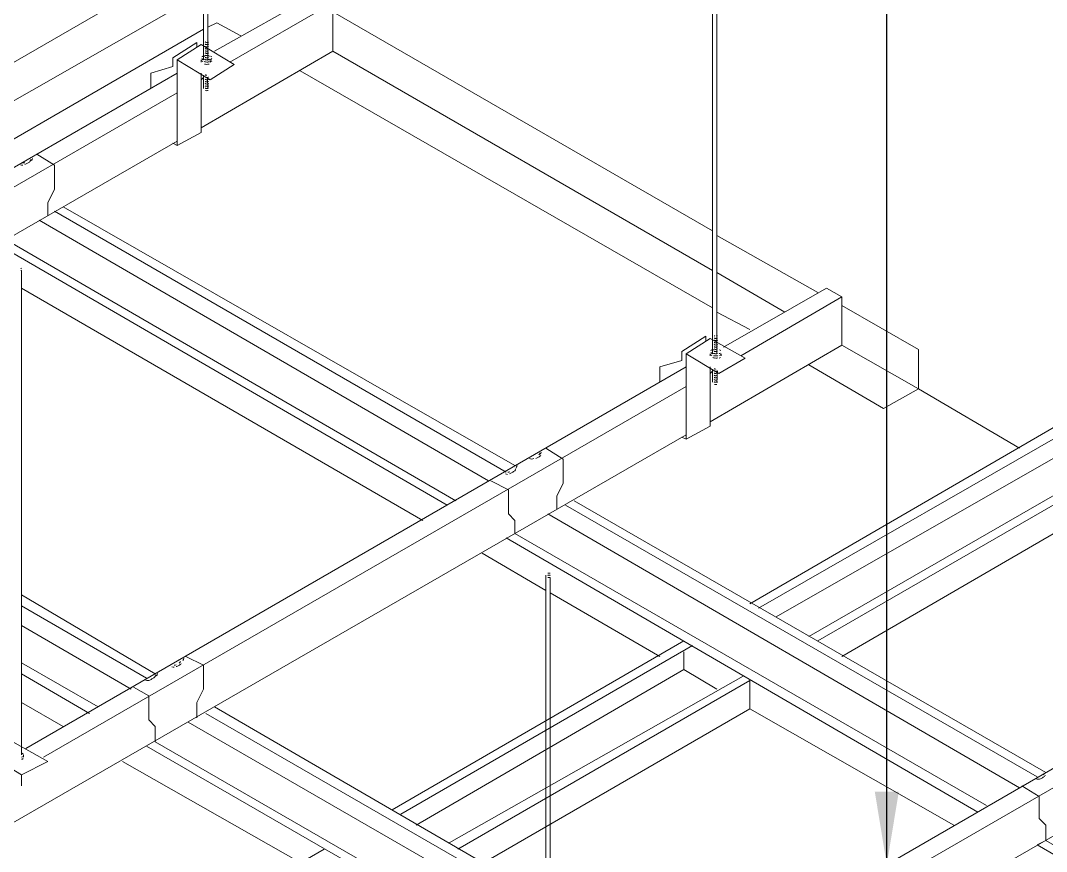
# Model space of a CAD drawing. Header units: inches. Extents: x 7263 to 7501, y 1317 to 1521.
# Drawn here: x 7482.599 to 7485.127, y 1496.474 to 1498.523 of the extents above; entities that cross this region are included whole.
import ezdxf

# ---------------------------------------------------------------- set-up
doc = ezdxf.new("R2010")
doc.units = ezdxf.units.IN
doc.header["$MEASUREMENT"] = 0
for name, color, linetype in [('Layer6', 6, 'Continuous'), ('PDF5_.00 CONTINUOUS', 7, 'Continuous'), ('PDF5_.1 CONTINUOUS', 7, 'Continuous'), ('PDF5_.13 CONTINUOUS', 7, 'Continuous')]:
    doc.layers.add(name, color=color, linetype=linetype)
doc.styles.get("Standard").update_dxf_attribs({"font": ''})
doc.styles.get('Standard').set_extended_font_data('Tw Cen MT Condensed')
doc.dimstyles.get("Standard").update_dxf_attribs({"dimtxt": 0.2, "dimasz": 0.18, "dimexe": 0.18, "dimexo": 0.0625, "dimgap": 0.09, "dimtad": 0, "dimzin": 0, "dimdsep": 46, "dimtxsty": 'Standard', "dimblk": 'ARCHTICK', "dimcen": 0.09, "dimclrd": 8, "dimclre": 8, "dimclrt": 2, "dimadec": 0, "dimazin": 0, "dimtfac": 1, "dimtofl": 0, "dimtmove": 0, "dimatfit": 3, "dimfxl": 1, "dimtolj": 1, "dimtzin": 0, "dimarcsym": 0})

# ---------------------------------------------------------------- blocks, each defined once
blk = doc.blocks.new('_ArchTick')
at = {"color": 0, "linetype": 'ByBlock', "const_width": 0.15}
blk.add_lwpolyline([(-0.5, -0.5), (0.5, 0.5)], dxfattribs=at)

msp = doc.modelspace()

# ---------------------------------------------------------------- linework, layer by layer
at = {"layer": 'PDF5_.00 CONTINUOUS', "lineweight": 0}
for points in [[(7483.0458, 1498.4288, 0.106369), (7483.0497, 1498.4254), (7483.0497, 1499.6251)], [(7483.051, 1498.4272, 0.072436), (7483.0547, 1498.4258, 0.058872), (7483.0578, 1498.4254, 0.058872), (7483.0605, 1498.4254), (7483.0605, 1499.6251)], [(7484.2996, 1497.7046, 0.106369), (7484.3035, 1497.7012), (7484.3035, 1498.901)], [(7484.3048, 1497.703, 0.072436), (7484.3084, 1497.7016, -0.072257), (7484.3075, 1497.7023, 0.058872), (7484.3116, 1497.7012, 0.058872), (7484.3147, 1497.7016, -0.058872), (7484.3116, 1497.7012, 0.058872), (7484.3143, 1497.7012), (7484.3143, 1498.8956, -0.040216), (7484.3116, 1498.8956, -0.040216), (7484.3085, 1498.8958)], [(7483.0619, 1498.4697, -0.072257), (7483.0609, 1498.469, -0.058872), (7483.0578, 1498.4686, -0.058872), (7483.0537, 1498.4697, 0.072257), (7483.0559, 1498.4688)], [(7483.0619, 1498.4643, -0.072257), (7483.0597, 1498.4634, 0.072257), (7483.0619, 1498.4643, -0.072257), (7483.0609, 1498.4636, -0.058872), (7483.0578, 1498.4632, -0.058872), (7483.0537, 1498.4643, 0.072257), (7483.0559, 1498.4634, -0.072257), (7483.0537, 1498.4643, 0.058872), (7483.0578, 1498.4632, 0.058872), (7483.0619, 1498.4643)], [(7483.0609, 1498.4528, -0.058872), (7483.0578, 1498.4524, -0.058872), (7483.0537, 1498.4535, 0.072257), (7483.0559, 1498.4526, -0.072257), (7483.0547, 1498.4528, 0.058872), (7483.0578, 1498.4524, 0.058872), (7483.0609, 1498.4528, -0.072257), (7483.0597, 1498.4526, 0.072257), (7483.0609, 1498.4528)], [(7483.0619, 1498.4589, -0.072257), (7483.0597, 1498.458, 0.072257), (7483.0619, 1498.4589, -0.058872), (7483.0578, 1498.4578, 0.058872), (7483.0619, 1498.4589)], [(7483.0597, 1498.4472, 0.072257), (7483.0619, 1498.4481, -0.072257), (7483.0609, 1498.4474, -0.058872), (7483.0578, 1498.447, -0.058872), (7483.0537, 1498.4481, 0.072257), (7483.0559, 1498.4472, -0.072257), (7483.0537, 1498.4481, 0.058872), (7483.0578, 1498.447, 0.058872), (7483.0609, 1498.4474, -0.058872), (7483.0578, 1498.447, -0.058872), (7483.0547, 1498.4474)], [(7483.0619, 1498.4427, -0.072257), (7483.0597, 1498.4418, 0.072257), (7483.0619, 1498.4427, -0.072257), (7483.0609, 1498.442, -0.058872), (7483.0578, 1498.4416, -0.058872), (7483.0537, 1498.4427, 0.072257), (7483.0559, 1498.4418, -0.072257), (7483.0537, 1498.4427, 0.072257), (7483.0559, 1498.4418, 0.058872), (7483.0578, 1498.4416, 0.058872), (7483.0619, 1498.4427)], [(7483.0646, 1498.4272, -0.072436), (7483.0619, 1498.4265, -0.072257), (7483.0609, 1498.4258, -0.058872), (7483.0578, 1498.4254, -0.058872), (7483.0537, 1498.4265, 0.072257), (7483.0559, 1498.4256, -0.072257), (7483.0537, 1498.4265)], [(7483.0698, 1498.4288, -0.106369), (7483.0659, 1498.4254), (7483.0659, 1498.42, 0.106369), (7483.0698, 1498.4234)], [(7483.0609, 1498.4204, 0.072436), (7483.0635, 1498.4206, -0.058633), (7483.0578, 1498.42, -0.058633), (7483.051, 1498.4218, 0.072436), (7483.0547, 1498.4204)], [(7483.0521, 1498.4152, 0.058633), (7483.0578, 1498.4146, 0.058633), (7483.0635, 1498.4152)], [(7483.0578, 1498.3876, -0.058872), (7483.0537, 1498.3886, 0.072257), (7483.0559, 1498.3878)], [(7483.0597, 1498.3554, 0.072257), (7483.0619, 1498.3562, -0.072257), (7483.0609, 1498.3555, -0.058872), (7483.0578, 1498.3551, -0.058872), (7483.0537, 1498.3562, 0.072257), (7483.0559, 1498.3554, -0.072257), (7483.0547, 1498.3555, 0.058872), (7483.0578, 1498.3551, 0.058872), (7483.0605, 1498.3551), (7483.0597, 1498.3824, 0.072257), (7483.0619, 1498.3832, -0.072257), (7483.0609, 1498.3825, -0.058872), (7483.0578, 1498.3822, -0.058872), (7483.0537, 1498.3832, 0.072257), (7483.0559, 1498.3824, -0.072257), (7483.0537, 1498.3832, 0.058872), (7483.0578, 1498.3822, 0.058872), (7483.0609, 1498.3825)], [(7483.0619, 1498.3778, -0.072257), (7483.0597, 1498.377, 0.072257), (7483.0619, 1498.3778, -0.058872), (7483.0578, 1498.3767, 0.058872), (7483.0619, 1498.3778)], [(7483.0619, 1498.367, -0.072257), (7483.0597, 1498.3662, 0.072257), (7483.0619, 1498.367, -0.072257), (7483.0609, 1498.3663, -0.058872), (7483.0578, 1498.3659, -0.058872), (7483.0537, 1498.367, 0.072257), (7483.0559, 1498.3662, -0.072257), (7483.0537, 1498.367, 0.058872), (7483.0578, 1498.3659, 0.058872), (7483.0619, 1498.367)], [(7483.0619, 1498.3616, -0.072257), (7483.0597, 1498.3608, 0.072257), (7483.0619, 1498.3616, -0.058872), (7483.0578, 1498.3605, 0.058872), (7483.0619, 1498.3616)], [(7483.0547, 1498.3501, 0.058872), (7483.0578, 1498.3497, 0.058872), (7483.0609, 1498.3501)], [(7482.6093, 1498.1677, 0.052663), (7482.616, 1498.1707, 0.052582), (7482.622, 1498.175, 0.066442), (7482.6252, 1498.1801)], [(7484.3135, 1497.7393, 0.072257), (7484.3156, 1497.7401, -0.072257), (7484.3147, 1497.7394, -0.058872), (7484.3116, 1497.7391, -0.058872), (7484.3075, 1497.7401, 0.072257), (7484.3097, 1497.7393, 0.058872), (7484.3116, 1497.7391, 0.058872), (7484.3147, 1497.7394, -0.058872), (7484.3116, 1497.7391, -0.058872), (7484.3084, 1497.7394, -0.072257), (7484.3075, 1497.7401)], [(7484.3156, 1497.7347, -0.072257), (7484.3135, 1497.7339, 0.072257), (7484.3156, 1497.7347, -0.072257), (7484.3147, 1497.734, -0.058872), (7484.3116, 1497.7336, -0.058872), (7484.3075, 1497.7347, 0.072257), (7484.3097, 1497.7339, -0.072257), (7484.3075, 1497.7347, 0.072257), (7484.3097, 1497.7339, 0.058872), (7484.3116, 1497.7336, 0.058872), (7484.3156, 1497.7347)], [(7484.3135, 1497.7285, 0.072257), (7484.3156, 1497.7293, -0.072257), (7484.3147, 1497.7286, -0.058872), (7484.3116, 1497.7282, -0.058872), (7484.3075, 1497.7293, 0.072257), (7484.3097, 1497.7285, 0.058872), (7484.3116, 1497.7282, 0.058872), (7484.3135, 1497.7285)], [(7484.3135, 1497.7231, 0.072257), (7484.3156, 1497.7239, -0.072257), (7484.3147, 1497.7232, -0.058872), (7484.3116, 1497.7228, -0.058872), (7484.3075, 1497.7239, 0.072257), (7484.3097, 1497.7231, -0.072257), (7484.3075, 1497.7239, 0.058872), (7484.3116, 1497.7228, 0.058872), (7484.3147, 1497.7232, -0.058872), (7484.3116, 1497.7228, -0.058872), (7484.3084, 1497.7232)], [(7484.3156, 1497.7185, -0.072257), (7484.3135, 1497.7177, 0.072257), (7484.3156, 1497.7185, -0.072257), (7484.3147, 1497.7178, -0.058872), (7484.3116, 1497.7174, -0.058872), (7484.3075, 1497.7185, 0.072257), (7484.3097, 1497.7177, -0.072257), (7484.3075, 1497.7185, 0.058872), (7484.3116, 1497.7174, 0.058872), (7484.3156, 1497.7185)], [(7484.3059, 1497.6965, 0.058633), (7484.3116, 1497.6958, 0.058633), (7484.3172, 1497.6965)], [(7484.3084, 1497.707, 0.058872), (7484.3116, 1497.7066, -0.058872), (7484.3075, 1497.7077, 0.072257), (7484.3097, 1497.7068, -0.072257), (7484.3084, 1497.707)], [(7484.3156, 1497.7131, -0.072257), (7484.3135, 1497.7123, 0.072257), (7484.3156, 1497.7131, -0.058872), (7484.3116, 1497.712, 0.058872), (7484.3156, 1497.7131)], [(7484.3172, 1497.6911, -0.058633), (7484.3116, 1497.6904, -0.058633), (7484.3048, 1497.6922, 0.072436), (7484.3084, 1497.6908)], [(7484.3116, 1497.6634, -0.058872), (7484.3075, 1497.6645, 0.072257), (7484.3097, 1497.6636)], [(7484.3156, 1497.6321, -0.072257), (7484.3147, 1497.6313, -0.058872), (7484.3116, 1497.631, -0.058872), (7484.3075, 1497.6321, 0.072257), (7484.3097, 1497.6312, -0.072257), (7484.3084, 1497.6313, 0.058872), (7484.3116, 1497.631, 0.058872), (7484.3156, 1497.6321, -0.072257), (7484.3143, 1497.631), (7484.3156, 1497.6591, -0.072257), (7484.3135, 1497.6582, 0.072257), (7484.3156, 1497.6591, -0.058872), (7484.3116, 1497.658, 0.058872), (7484.3147, 1497.6584)], [(7484.3156, 1497.6537, -0.072257), (7484.3135, 1497.6528, 0.072257), (7484.3156, 1497.6537, -0.058872), (7484.3116, 1497.6526, 0.058872), (7484.3156, 1497.6537)], [(7484.3084, 1497.6259, 0.058872), (7484.3116, 1497.6256, 0.058872), (7484.3147, 1497.6259)], [(7484.3156, 1497.6375, -0.072257), (7484.3135, 1497.6366, 0.072257), (7484.3156, 1497.6375, -0.058872), (7484.3116, 1497.6364, 0.058872), (7484.3156, 1497.6375)], [(7483.8527, 1497.4427, 0.105045), (7483.8583, 1497.4418, 0.066348), (7483.8635, 1497.4427)], [(7483.8684, 1497.4435, 0.052663), (7483.8752, 1497.4465, 0.052582), (7483.8811, 1497.4509)], [(7483.8036, 1497.4057, 0.052663), (7483.8103, 1497.4087, 0.052582), (7483.8163, 1497.413, 0.066442), (7483.8195, 1497.4181)], [(7483.8889, 1495.959, 0.106369), (7483.8927, 1495.9557), (7483.8927, 1497.1554)], [(7483.8978, 1497.1502, 0.040216), (7483.9009, 1497.15, 0.040216), (7483.9036, 1497.15), (7483.9036, 1495.9557, -0.058872), (7483.9009, 1495.9557, -0.058872), (7483.8977, 1495.956, -0.072257), (7483.8968, 1495.9567, 0.072257), (7483.899, 1495.9559, 0.058872), (7483.9009, 1495.9557, 0.058872), (7483.904, 1495.956, -0.072257), (7483.9027, 1495.9559, 0.072257), (7483.9049, 1495.9567)], [(7483.9039, 1497.1606, 0.040216), (7483.9009, 1497.1608, 0.040216), (7483.8978, 1497.1606)], [(7482.9822, 1496.9301, 0.052663), (7482.9889, 1496.9331, 0.052582), (7482.9949, 1496.9375)], [(7482.907, 1496.8969, 0.105045), (7482.9125, 1496.896, 0.066348), (7482.9177, 1496.8969, 0.052663), (7482.924, 1496.9007, 0.052582), (7482.93, 1496.905, 0.066442), (7482.9332, 1496.9101)], [(7485.1011, 1496.6537, 0.104947), (7485.1066, 1496.6528, 0.066311), (7485.1118, 1496.6537, 0.052772), (7485.1182, 1496.6575, 0.052409), (7485.1241, 1496.6618)]]:
    msp.add_lwpolyline(points, format="xyb", dxfattribs=at)
at = {"layer": 'PDF5_.00 CONTINUOUS', "color": 4, "lineweight": 0}
for points in [[(7483.0497, 1498.6902), (7480.1206, 1496.9987), (7480.1206, 1496.9014), (7480.4232, 1497.0797)], [(7482.4174, 1498.2308), (7483.0497, 1498.5929)], [(7483.3685, 1498.5443), (7484.3035, 1498.0039)], [(7483.0605, 1498.5064), (7483.0821, 1498.5173), (7483.1416, 1498.4848)], [(7482.4985, 1498.1822), (7483.0497, 1498.501)], [(7484.3035, 1497.9066), (7483.3685, 1498.447)], [(7484.3035, 1497.8147), (7483.2875, 1498.3984)], [(7484.3143, 1497.993), (7484.5629, 1497.8525)], [(7484.4818, 1497.8039), (7484.3143, 1497.9012)], [(7484.6223, 1497.8201), (7484.8115, 1497.712), (7484.8115, 1497.6148)], [(7484.3953, 1497.7607), (7484.3143, 1497.8039)], [(7484.6223, 1497.7228), (7484.8115, 1497.6148), (7484.725, 1497.5661), (7484.5413, 1497.6742)]]:
    msp.add_lwpolyline(points, dxfattribs=at)
at = {"layer": 'PDF5_.00 CONTINUOUS', "lineweight": 0}
for points in [[(7482.92, 1498.3551), (7482.92, 1498.393), (7482.974, 1498.4092), (7482.974, 1498.4308), (7483.0335, 1498.4686), (7483.0335, 1498.4578)], [(7482.9848, 1498.4254), (7483.0443, 1498.4632), (7483.1254, 1498.4146), (7483.0659, 1498.3767), (7482.9848, 1498.4254), (7482.9848, 1498.2146), (7483.0443, 1498.247), (7483.0443, 1498.393)], [(7483.0497, 1498.4686), (7483.0497, 1498.4686)], [(7483.0497, 1498.4686), (7483.0497, 1498.4686)], [(7483.0497, 1498.4686), (7483.0497, 1498.4686)], [(7483.0497, 1498.4686), (7483.0497, 1498.4686)], [(7483.0497, 1498.4632), (7483.0497, 1498.4632)], [(7483.0497, 1498.4632), (7483.0497, 1498.4632)], [(7483.0497, 1498.4632), (7483.0497, 1498.4632)], [(7483.0497, 1498.4632), (7483.0497, 1498.4632)], [(7483.0497, 1498.4578), (7483.0497, 1498.4578)], [(7483.0497, 1498.4578), (7483.0497, 1498.4578)], [(7483.0497, 1498.4578), (7483.0497, 1498.4578)], [(7483.0497, 1498.4578), (7483.0497, 1498.4578)], [(7483.0497, 1498.4578), (7483.0497, 1498.4578)], [(7483.0497, 1498.4578), (7483.0497, 1498.4578)], [(7483.0497, 1498.4524), (7483.0497, 1498.4524)], [(7483.0497, 1498.4524), (7483.0497, 1498.4524)], [(7483.0497, 1498.4524), (7483.0497, 1498.4524)], [(7483.0497, 1498.4524), (7483.0497, 1498.4524)], [(7483.0551, 1498.4686), (7483.0551, 1498.4686)], [(7483.0551, 1498.4686), (7483.0551, 1498.4686)], [(7483.0551, 1498.4686), (7483.0551, 1498.4686)], [(7483.0551, 1498.4686), (7483.0551, 1498.4686)], [(7483.0551, 1498.4686), (7483.0551, 1498.4686)], [(7483.0551, 1498.4686), (7483.0551, 1498.4686)], [(7483.0551, 1498.4632), (7483.0551, 1498.4632)], [(7483.0551, 1498.4632), (7483.0551, 1498.4632)], [(7483.0551, 1498.4632), (7483.0551, 1498.4632)], [(7483.0551, 1498.4632), (7483.0551, 1498.4632)], [(7483.0551, 1498.4578), (7483.0551, 1498.4578)], [(7483.0551, 1498.4578), (7483.0551, 1498.4578)], [(7483.0551, 1498.4578), (7483.0551, 1498.4578)], [(7483.0551, 1498.4578), (7483.0551, 1498.4578)], [(7483.0551, 1498.4524), (7483.0551, 1498.4524)], [(7483.0551, 1498.4524), (7483.0551, 1498.4524)], [(7483.0551, 1498.4524), (7483.0551, 1498.4524)], [(7483.0551, 1498.4524), (7483.0551, 1498.4524)], [(7483.0605, 1498.4686), (7483.0605, 1498.4686)], [(7483.0605, 1498.4686), (7483.0605, 1498.4686)], [(7483.0605, 1498.4686), (7483.0605, 1498.4686)], [(7483.0605, 1498.4686), (7483.0605, 1498.4686)], [(7483.0605, 1498.4632), (7483.0605, 1498.4632)], [(7483.0605, 1498.4632), (7483.0605, 1498.4632)], [(7483.0605, 1498.4632), (7483.0605, 1498.4632)], [(7483.0605, 1498.4632), (7483.0605, 1498.4632)], [(7483.0605, 1498.4578), (7483.0605, 1498.4578)], [(7483.0605, 1498.4578), (7483.0605, 1498.4578)], [(7483.0605, 1498.4578), (7483.0605, 1498.4578)], [(7483.0605, 1498.4578), (7483.0605, 1498.4578)], [(7483.0605, 1498.4578), (7483.0605, 1498.4578)], [(7483.0605, 1498.4578), (7483.0605, 1498.4578)], [(7483.0605, 1498.4524), (7483.0605, 1498.4524)], [(7483.0605, 1498.4524), (7483.0605, 1498.4524)], [(7483.0605, 1498.4524), (7483.0605, 1498.4524)], [(7483.0605, 1498.4524), (7483.0605, 1498.4524)], [(7483.0497, 1498.447), (7483.0497, 1498.447)], [(7483.0497, 1498.447), (7483.0497, 1498.447)], [(7483.0497, 1498.4416), (7483.0497, 1498.4416)], [(7483.0497, 1498.4416), (7483.0497, 1498.4416)], [(7483.0497, 1498.4416), (7483.0497, 1498.4416)], [(7483.0497, 1498.4416), (7483.0497, 1498.4416)], [(7483.0497, 1498.4362), (7483.0497, 1498.4362)], [(7483.0497, 1498.4362), (7483.0497, 1498.4362)], [(7483.0497, 1498.4362), (7483.0497, 1498.4362)], [(7483.0497, 1498.4362), (7483.0497, 1498.4362)], [(7483.0497, 1498.4362), (7483.0497, 1498.4362)], [(7483.0497, 1498.4362), (7483.0497, 1498.4362)], [(7483.0497, 1498.4308), (7483.0497, 1498.4308)], [(7483.0497, 1498.4308), (7483.0497, 1498.4308)], [(7483.0497, 1498.4308), (7483.0497, 1498.4308)], [(7483.0497, 1498.4308), (7483.0497, 1498.4308)], [(7483.0551, 1498.447), (7483.0551, 1498.447)], [(7483.0551, 1498.447), (7483.0551, 1498.447)], [(7483.0551, 1498.447), (7483.0551, 1498.447)], [(7483.0551, 1498.447), (7483.0551, 1498.447)], [(7483.0551, 1498.447), (7483.0551, 1498.447)], [(7483.0551, 1498.4416), (7483.0551, 1498.4416)], [(7483.0551, 1498.4416), (7483.0551, 1498.4416)], [(7483.0551, 1498.4416), (7483.0551, 1498.4416)], [(7483.0551, 1498.4416), (7483.0551, 1498.4416)], [(7483.0551, 1498.4362), (7483.0551, 1498.4362)], [(7483.0551, 1498.4362), (7483.0551, 1498.4362)], [(7483.0551, 1498.4362), (7483.0551, 1498.4362)], [(7483.0551, 1498.4362), (7483.0551, 1498.4362)], [(7483.0551, 1498.4308), (7483.0551, 1498.4308)], [(7483.0551, 1498.4308), (7483.0551, 1498.4308)], [(7483.0551, 1498.4308), (7483.0551, 1498.4308)], [(7483.0551, 1498.4308), (7483.0551, 1498.4308)], [(7483.0551, 1498.4308), (7483.0551, 1498.4308)], [(7483.0551, 1498.4308), (7483.0551, 1498.4308)], [(7483.0605, 1498.447), (7483.0605, 1498.447)], [(7483.0605, 1498.447), (7483.0605, 1498.447)], [(7483.0605, 1498.447), (7483.0605, 1498.447)], [(7483.0605, 1498.447), (7483.0605, 1498.447)], [(7483.0605, 1498.4416), (7483.0605, 1498.4416)], [(7483.0605, 1498.4416), (7483.0605, 1498.4416)], [(7483.0605, 1498.4416), (7483.0605, 1498.4416)], [(7483.0605, 1498.4416), (7483.0605, 1498.4416)], [(7483.0605, 1498.4362), (7483.0605, 1498.4362)], [(7483.0605, 1498.4362), (7483.0605, 1498.4362)], [(7483.0605, 1498.4362), (7483.0605, 1498.4362)], [(7483.0605, 1498.4362), (7483.0605, 1498.4362)], [(7483.0605, 1498.4362), (7483.0605, 1498.4362)], [(7483.0605, 1498.4362), (7483.0605, 1498.4362)], [(7483.0605, 1498.4308), (7483.0605, 1498.4308)], [(7483.0605, 1498.4308), (7483.0605, 1498.4308)], [(7483.0605, 1498.4308), (7483.0605, 1498.4308)], [(7483.0605, 1498.4308), (7483.0605, 1498.4308)], [(7483.0443, 1498.4254), (7483.0443, 1498.42)], [(7483.0443, 1498.4254), (7483.0443, 1498.4254)], [(7483.0443, 1498.4254), (7483.0443, 1498.4254)], [(7483.0443, 1498.42), (7483.0443, 1498.42)], [(7483.0497, 1498.4254), (7483.0497, 1498.4254)], [(7483.0497, 1498.4254), (7483.0497, 1498.4254)], [(7483.0605, 1498.4254), (7483.0605, 1498.4254)], [(7483.0605, 1498.4254), (7483.0605, 1498.4254)], [(7483.0659, 1498.4254), (7483.0659, 1498.4254)], [(7483.0659, 1498.4254), (7483.0659, 1498.4254)], [(7483.0659, 1498.42), (7483.0659, 1498.42)], [(7483.0443, 1498.3767), (7483.0497, 1498.3822)], [(7483.0497, 1498.3551), (7483.0497, 1498.3876)], [(7483.0497, 1498.3876), (7483.0497, 1498.3876)], [(7483.0497, 1498.3876), (7483.0497, 1498.3876)], [(7483.0497, 1498.3876), (7483.0497, 1498.3876)], [(7483.0497, 1498.3876), (7483.0497, 1498.3876)], [(7483.0497, 1498.3822), (7483.0497, 1498.3822)], [(7483.0497, 1498.3822), (7483.0497, 1498.3822)], [(7483.0497, 1498.3822), (7483.0497, 1498.3822)], [(7483.0497, 1498.3822), (7483.0497, 1498.3822)], [(7483.0497, 1498.3767), (7483.0497, 1498.3767)], [(7483.0497, 1498.3767), (7483.0497, 1498.3767)], [(7483.0497, 1498.3767), (7483.0497, 1498.3767)], [(7483.0497, 1498.3767), (7483.0497, 1498.3767)], [(7483.0551, 1498.3876), (7483.0551, 1498.3876)], [(7483.0551, 1498.3876), (7483.0551, 1498.3876)], [(7483.0551, 1498.3876), (7483.0551, 1498.3876)], [(7483.0551, 1498.3876), (7483.0551, 1498.3876)], [(7483.0551, 1498.3822), (7483.0551, 1498.3822)], [(7483.0551, 1498.3822), (7483.0551, 1498.3822)], [(7483.0551, 1498.3822), (7483.0551, 1498.3822)], [(7483.0551, 1498.3767), (7483.0551, 1498.3767)], [(7483.0551, 1498.3767), (7483.0551, 1498.3767)], [(7483.0551, 1498.3767), (7483.0551, 1498.3767)], [(7483.0551, 1498.3767), (7483.0551, 1498.3767)], [(7483.0605, 1498.3822), (7483.0605, 1498.3822)], [(7483.0605, 1498.3822), (7483.0605, 1498.3822)], [(7483.0605, 1498.3767), (7483.0605, 1498.3767)], [(7483.0605, 1498.3767), (7483.0605, 1498.3767)], [(7483.0605, 1498.3767), (7483.0605, 1498.3767)], [(7483.0605, 1498.3767), (7483.0605, 1498.3767)], [(7483.0605, 1498.3767), (7483.0605, 1498.3767)], [(7483.0605, 1498.3767), (7483.0605, 1498.3767)], [(7483.0497, 1498.3713), (7483.0497, 1498.3713)], [(7483.0497, 1498.3713), (7483.0497, 1498.3713)], [(7483.0497, 1498.3713), (7483.0497, 1498.3713)], [(7483.0497, 1498.3713), (7483.0497, 1498.3713)], [(7483.0497, 1498.3659), (7483.0497, 1498.3659)], [(7483.0497, 1498.3659), (7483.0497, 1498.3659)], [(7483.0497, 1498.3659), (7483.0497, 1498.3659)], [(7483.0497, 1498.3659), (7483.0497, 1498.3659)], [(7483.0497, 1498.3605), (7483.0497, 1498.3605)], [(7483.0497, 1498.3605), (7483.0497, 1498.3605)], [(7483.0497, 1498.3605), (7483.0497, 1498.3605)], [(7483.0497, 1498.3605), (7483.0497, 1498.3605)], [(7483.0497, 1498.3605), (7483.0497, 1498.3605)], [(7483.0497, 1498.3605), (7483.0497, 1498.3605)], [(7483.0497, 1498.3551), (7483.0497, 1498.3551)], [(7483.0497, 1498.3551), (7483.0497, 1498.3551)], [(7483.0551, 1498.3713), (7483.0551, 1498.3713)], [(7483.0551, 1498.3713), (7483.0551, 1498.3713)], [(7483.0551, 1498.3713), (7483.0551, 1498.3713)], [(7483.0551, 1498.3713), (7483.0551, 1498.3713)], [(7483.0551, 1498.3713), (7483.0551, 1498.3713)], [(7483.0551, 1498.3713), (7483.0551, 1498.3713)], [(7483.0551, 1498.3659), (7483.0551, 1498.3659)], [(7483.0551, 1498.3659), (7483.0551, 1498.3659)], [(7483.0551, 1498.3659), (7483.0551, 1498.3659)], [(7483.0551, 1498.3659), (7483.0551, 1498.3659)], [(7483.0551, 1498.3605), (7483.0551, 1498.3605)], [(7483.0551, 1498.3605), (7483.0551, 1498.3605)], [(7483.0551, 1498.3605), (7483.0551, 1498.3605)], [(7483.0551, 1498.3605), (7483.0551, 1498.3605)], [(7483.0551, 1498.3551), (7483.0551, 1498.3551)], [(7483.0551, 1498.3551), (7483.0551, 1498.3551)], [(7483.0605, 1498.3713), (7483.0605, 1498.3713)], [(7483.0605, 1498.3713), (7483.0605, 1498.3713)], [(7483.0605, 1498.3713), (7483.0605, 1498.3713)], [(7483.0605, 1498.3713), (7483.0605, 1498.3713)], [(7483.0605, 1498.3659), (7483.0605, 1498.3659)], [(7483.0605, 1498.3659), (7483.0605, 1498.3659)], [(7483.0605, 1498.3659), (7483.0605, 1498.3659)], [(7483.0605, 1498.3659), (7483.0605, 1498.3659)], [(7483.0605, 1498.3605), (7483.0605, 1498.3605)], [(7483.0605, 1498.3605), (7483.0605, 1498.3605)], [(7483.0605, 1498.3605), (7483.0605, 1498.3605)], [(7483.0605, 1498.3605), (7483.0605, 1498.3605)], [(7483.0605, 1498.3605), (7483.0605, 1498.3605)], [(7483.0605, 1498.3605), (7483.0605, 1498.3605)], [(7483.0605, 1498.3551), (7483.0605, 1498.3551)], [(7483.0605, 1498.3551), (7483.0605, 1498.3551)], [(7482.9848, 1498.2146), (7482.974, 1498.22)], [(7482.6228, 1498.1822), (7482.6228, 1498.1822)], [(7482.6228, 1498.1822), (7482.6228, 1498.1822)], [(7482.666, 1498.0417), (7482.666, 1498.0741), (7482.6822, 1498.1065), (7482.6822, 1498.166), (7482.639, 1498.193)], [(7482.6011, 1496.7123), (7482.6011, 1497.9066)], [(7484.1738, 1497.631), (7484.1738, 1497.6688), (7484.2278, 1497.685), (7484.2278, 1497.7066), (7484.2873, 1497.7445), (7484.2873, 1497.7336)], [(7484.3035, 1497.7445), (7484.3035, 1497.7445)], [(7484.3035, 1497.7445), (7484.3035, 1497.7445)], [(7484.3089, 1497.7445), (7484.3089, 1497.7445)], [(7484.3143, 1497.7445), (7484.3143, 1497.7445)], [(7484.3143, 1497.7445), (7484.3143, 1497.7445)], [(7484.3143, 1497.7445), (7484.3143, 1497.7445)], [(7484.3143, 1497.7445), (7484.3143, 1497.7445)], [(7484.3143, 1497.7445), (7484.3143, 1497.7445)], [(7484.3143, 1497.7445), (7484.3143, 1497.7445)], [(7484.2386, 1497.7012), (7484.3197, 1497.6526), (7484.3845, 1497.6904), (7484.2981, 1497.7391), (7484.2386, 1497.7012), (7484.2386, 1497.4905), (7484.2981, 1497.5229), (7484.2981, 1497.6688)], [(7484.3035, 1497.7391), (7484.3035, 1497.7391)], [(7484.3035, 1497.7391), (7484.3035, 1497.7391)], [(7484.3035, 1497.7391), (7484.3035, 1497.7391)], [(7484.3035, 1497.7391), (7484.3035, 1497.7391)], [(7484.3035, 1497.7336), (7484.3035, 1497.7336)], [(7484.3035, 1497.7336), (7484.3035, 1497.7336)], [(7484.3035, 1497.7282), (7484.3035, 1497.7282)], [(7484.3035, 1497.7282), (7484.3035, 1497.7282)], [(7484.3035, 1497.7282), (7484.3035, 1497.7282)], [(7484.3035, 1497.7282), (7484.3035, 1497.7282)], [(7484.3035, 1497.7228), (7484.3035, 1497.7228)], [(7484.3035, 1497.7228), (7484.3035, 1497.7228)], [(7484.3035, 1497.7228), (7484.3035, 1497.7228)], [(7484.3035, 1497.7228), (7484.3035, 1497.7228)], [(7484.3089, 1497.7391), (7484.3089, 1497.7391)], [(7484.3089, 1497.7391), (7484.3089, 1497.7391)], [(7484.3089, 1497.7391), (7484.3089, 1497.7391)], [(7484.3089, 1497.7336), (7484.3089, 1497.7336)], [(7484.3089, 1497.7282), (7484.3089, 1497.7282)], [(7484.3089, 1497.7228), (7484.3089, 1497.7228)], [(7484.3089, 1497.7228), (7484.3089, 1497.7228)], [(7484.3089, 1497.7228), (7484.3089, 1497.7228)], [(7484.3143, 1497.7391), (7484.3143, 1497.7391)], [(7484.3143, 1497.7391), (7484.3143, 1497.7391)], [(7484.3143, 1497.7391), (7484.3143, 1497.7391)], [(7484.3143, 1497.7391), (7484.3143, 1497.7391)], [(7484.3143, 1497.7391), (7484.3143, 1497.7391)], [(7484.3143, 1497.7391), (7484.3143, 1497.7391)], [(7484.3143, 1497.7391), (7484.3143, 1497.7391)], [(7484.3143, 1497.7336), (7484.3143, 1497.7336)], [(7484.3143, 1497.7336), (7484.3143, 1497.7336)], [(7484.3143, 1497.7336), (7484.3143, 1497.7336)], [(7484.3143, 1497.7336), (7484.3143, 1497.7336)], [(7484.3143, 1497.7336), (7484.3143, 1497.7336)], [(7484.3143, 1497.7336), (7484.3143, 1497.7336)], [(7484.3143, 1497.7282), (7484.3143, 1497.7282)], [(7484.3143, 1497.7282), (7484.3143, 1497.7282)], [(7484.3143, 1497.7282), (7484.3143, 1497.7282)], [(7484.3143, 1497.7282), (7484.3143, 1497.7282)], [(7484.3143, 1497.7282), (7484.3143, 1497.7282)], [(7484.3143, 1497.7282), (7484.3143, 1497.7282)], [(7484.3143, 1497.7282), (7484.3143, 1497.7282)], [(7484.3143, 1497.7282), (7484.3143, 1497.7282)], [(7484.3143, 1497.7228), (7484.3143, 1497.7228)], [(7484.3143, 1497.7228), (7484.3143, 1497.7228)], [(7484.3143, 1497.7228), (7484.3143, 1497.7228)], [(7484.3143, 1497.7228), (7484.3143, 1497.7228)], [(7484.3143, 1497.7228), (7484.3143, 1497.7228)], [(7484.3143, 1497.7228), (7484.3143, 1497.7228)], [(7484.3143, 1497.7228), (7484.3143, 1497.7228)], [(7484.2981, 1497.7012), (7484.2981, 1497.6958)], [(7484.3035, 1497.7174), (7484.3035, 1497.7174)], [(7484.3035, 1497.7174), (7484.3035, 1497.7174)], [(7484.3035, 1497.7174), (7484.3035, 1497.7174)], [(7484.3035, 1497.7174), (7484.3035, 1497.7174)], [(7484.3035, 1497.712), (7484.3035, 1497.712)], [(7484.3035, 1497.712), (7484.3035, 1497.712)], [(7484.3035, 1497.712), (7484.3035, 1497.712)], [(7484.3035, 1497.712), (7484.3035, 1497.712)], [(7484.3035, 1497.712), (7484.3035, 1497.712)], [(7484.3035, 1497.712), (7484.3035, 1497.712)], [(7484.3035, 1497.7066), (7484.3035, 1497.7066)], [(7484.3035, 1497.7066), (7484.3035, 1497.7066)], [(7484.3035, 1497.7012), (7484.3035, 1497.7012)], [(7484.3035, 1497.7012), (7484.3035, 1497.7012)], [(7484.3035, 1497.7012), (7484.3035, 1497.7012)], [(7484.3035, 1497.7012), (7484.3035, 1497.7012)], [(7484.3035, 1497.6958), (7484.3035, 1497.6958)], [(7484.3089, 1497.7174), (7484.3089, 1497.7174)], [(7484.3089, 1497.7174), (7484.3089, 1497.7174)], [(7484.3089, 1497.712), (7484.3089, 1497.712)], [(7484.3089, 1497.712), (7484.3089, 1497.712)], [(7484.3089, 1497.7066), (7484.3089, 1497.7066)], [(7484.3089, 1497.7012), (7484.3089, 1497.7012)], [(7484.3143, 1497.7174), (7484.3143, 1497.7174)], [(7484.3143, 1497.7174), (7484.3143, 1497.7174)], [(7484.3143, 1497.7174), (7484.3143, 1497.7174)], [(7484.3143, 1497.7174), (7484.3143, 1497.7174)], [(7484.3143, 1497.7174), (7484.3143, 1497.7174)], [(7484.3143, 1497.7174), (7484.3143, 1497.7174)], [(7484.3143, 1497.712), (7484.3143, 1497.712)], [(7484.3143, 1497.712), (7484.3143, 1497.712)], [(7484.3143, 1497.712), (7484.3143, 1497.712)], [(7484.3143, 1497.712), (7484.3143, 1497.712)], [(7484.3143, 1497.712), (7484.3143, 1497.712)], [(7484.3143, 1497.712), (7484.3143, 1497.712)], [(7484.3143, 1497.712), (7484.3143, 1497.712)], [(7484.3143, 1497.712), (7484.3143, 1497.712)], [(7484.3143, 1497.7066), (7484.3143, 1497.7066)], [(7484.3143, 1497.7066), (7484.3143, 1497.7066)], [(7484.3143, 1497.7066), (7484.3143, 1497.7066)], [(7484.3143, 1497.7066), (7484.3143, 1497.7066)], [(7484.3143, 1497.7066), (7484.3143, 1497.7066)], [(7484.3143, 1497.7066), (7484.3143, 1497.7066)], [(7484.3143, 1497.7012), (7484.3143, 1497.7012)], [(7484.3143, 1497.7012), (7484.3143, 1497.7012)], [(7484.3143, 1497.7012), (7484.3143, 1497.7012)], [(7484.3197, 1497.7012), (7484.3197, 1497.7012)], [(7484.3197, 1497.7012), (7484.3197, 1497.7012)], [(7484.3197, 1497.6958), (7484.3197, 1497.6958)], [(7484.3251, 1497.7012), (7484.3251, 1497.6958)], [(7484.2981, 1497.6526), (7484.3035, 1497.658)], [(7484.3035, 1497.6634), (7484.3035, 1497.6634)], [(7484.3035, 1497.6634), (7484.3035, 1497.6634)], [(7484.3035, 1497.631), (7484.3035, 1497.6634)], [(7484.3035, 1497.658), (7484.3035, 1497.658)], [(7484.3035, 1497.658), (7484.3035, 1497.658)], [(7484.3035, 1497.6526), (7484.3035, 1497.6526)], [(7484.3035, 1497.6526), (7484.3035, 1497.6526)], [(7484.3035, 1497.6526), (7484.3035, 1497.6526)], [(7484.3035, 1497.6526), (7484.3035, 1497.6526)], [(7484.3035, 1497.6472), (7484.3035, 1497.6472)], [(7484.3035, 1497.6472), (7484.3035, 1497.6472)], [(7484.3035, 1497.6472), (7484.3035, 1497.6472)], [(7484.3035, 1497.6472), (7484.3035, 1497.6472)], [(7484.3089, 1497.6634), (7484.3089, 1497.6634)], [(7484.3089, 1497.6634), (7484.3089, 1497.6634)], [(7484.3089, 1497.658), (7484.3089, 1497.658)], [(7484.3089, 1497.6526), (7484.3089, 1497.6526)], [(7484.3089, 1497.6472), (7484.3089, 1497.6472)], [(7484.3089, 1497.6472), (7484.3089, 1497.6472)], [(7484.3143, 1497.6634), (7484.3143, 1497.6634)], [(7484.3143, 1497.658), (7484.3143, 1497.658)], [(7484.3143, 1497.658), (7484.3143, 1497.658)], [(7484.3143, 1497.658), (7484.3143, 1497.658)], [(7484.3143, 1497.658), (7484.3143, 1497.658)], [(7484.3143, 1497.6526), (7484.3143, 1497.6526)], [(7484.3143, 1497.6526), (7484.3143, 1497.6526)], [(7484.3143, 1497.6526), (7484.3143, 1497.6526)], [(7484.3143, 1497.6526), (7484.3143, 1497.6526)], [(7484.3143, 1497.6526), (7484.3143, 1497.6526)], [(7484.3143, 1497.6526), (7484.3143, 1497.6526)], [(7484.3143, 1497.6526), (7484.3143, 1497.6526)], [(7484.3143, 1497.6526), (7484.3143, 1497.6526)], [(7484.3143, 1497.6472), (7484.3143, 1497.6472)], [(7484.3143, 1497.6472), (7484.3143, 1497.6472)], [(7484.3143, 1497.6472), (7484.3143, 1497.6472)], [(7484.3143, 1497.6472), (7484.3143, 1497.6472)], [(7484.3143, 1497.6472), (7484.3143, 1497.6472)], [(7484.3143, 1497.6472), (7484.3143, 1497.6472)], [(7484.3035, 1497.6418), (7484.3035, 1497.6418)], [(7484.3035, 1497.6418), (7484.3035, 1497.6418)], [(7484.3035, 1497.6418), (7484.3035, 1497.6418)], [(7484.3035, 1497.6418), (7484.3035, 1497.6418)], [(7484.3035, 1497.6364), (7484.3035, 1497.6364)], [(7484.3035, 1497.6364), (7484.3035, 1497.6364)], [(7484.3035, 1497.6364), (7484.3035, 1497.6364)], [(7484.3035, 1497.6364), (7484.3035, 1497.6364)], [(7484.3035, 1497.631), (7484.3035, 1497.631)], [(7484.3035, 1497.631), (7484.3035, 1497.631)], [(7484.3035, 1497.631), (7484.3035, 1497.631)], [(7484.3035, 1497.631), (7484.3035, 1497.631)], [(7484.3089, 1497.6418), (7484.3089, 1497.6418)], [(7484.3089, 1497.6418), (7484.3089, 1497.6418)], [(7484.3089, 1497.6418), (7484.3089, 1497.6418)], [(7484.3089, 1497.6364), (7484.3089, 1497.6364)], [(7484.3089, 1497.6364), (7484.3089, 1497.6364)], [(7484.3089, 1497.631), (7484.3089, 1497.631)], [(7484.3143, 1497.6418), (7484.3143, 1497.6418)], [(7484.3143, 1497.6418), (7484.3143, 1497.6418)], [(7484.3143, 1497.6418), (7484.3143, 1497.6418)], [(7484.3143, 1497.6418), (7484.3143, 1497.6418)], [(7484.3143, 1497.6418), (7484.3143, 1497.6418)], [(7484.3143, 1497.6418), (7484.3143, 1497.6418)], [(7484.3143, 1497.6418), (7484.3143, 1497.6418)], [(7484.3143, 1497.6364), (7484.3143, 1497.6364)], [(7484.3143, 1497.6364), (7484.3143, 1497.6364)], [(7484.3143, 1497.6364), (7484.3143, 1497.6364)], [(7484.3143, 1497.6364), (7484.3143, 1497.6364)], [(7484.3143, 1497.6364), (7484.3143, 1497.6364)], [(7484.3143, 1497.6364), (7484.3143, 1497.6364)], [(7484.3143, 1497.631), (7484.3143, 1497.631)], [(7484.3143, 1497.631), (7484.3143, 1497.631)], [(7484.3143, 1497.631), (7484.3143, 1497.631)], [(7484.3143, 1497.631), (7484.3143, 1497.631)], [(7484.3143, 1497.631), (7484.3143, 1497.631)], [(7484.2386, 1497.4905), (7484.2278, 1497.4959)], [(7483.8927, 1497.4688), (7483.936, 1497.4418), (7483.936, 1497.3824), (7483.9198, 1497.3499), (7483.9198, 1497.3175)], [(7483.8549, 1497.4418), (7483.8549, 1497.4418)], [(7483.8765, 1497.458), (7483.8765, 1497.458)], [(7483.8765, 1497.458), (7483.8765, 1497.458)], [(7483.8171, 1497.4202), (7483.8171, 1497.4202)], [(7483.8171, 1497.4202), (7483.8171, 1497.4202)], [(7483.7901, 1497.4094), (7483.7901, 1497.4094)], [(7483.7576, 1497.3878), (7483.8009, 1497.3662), (7483.8009, 1497.3067), (7483.8171, 1497.2905), (7483.8171, 1497.2581)], [(7483.8927, 1497.15), (7483.8927, 1497.15)], [(7483.8982, 1497.1554), (7483.8982, 1497.1554)], [(7483.8982, 1497.15), (7483.8982, 1497.15)], [(7483.9036, 1497.1554), (7483.9036, 1497.1554)], [(7483.9036, 1497.15), (7483.9036, 1497.15)], [(7483.9036, 1497.15), (7483.9036, 1497.15)], [(7482.9902, 1496.9446), (7482.9902, 1496.9446)], [(7482.9902, 1496.9446), (7482.9902, 1496.9446)], [(7483.0065, 1496.9554), (7483.0497, 1496.9338), (7483.0497, 1496.8744), (7483.0335, 1496.842), (7483.0335, 1496.8041)], [(7482.9308, 1496.9122), (7482.9308, 1496.9122)], [(7482.9308, 1496.9122), (7482.9308, 1496.9122)], [(7482.9686, 1496.9338), (7482.9686, 1496.9338)], [(7482.9686, 1496.9338), (7482.9686, 1496.9338)], [(7482.9092, 1496.896), (7482.9092, 1496.896)], [(7482.9308, 1496.7447), (7482.9308, 1496.7825), (7482.9146, 1496.7987), (7482.9146, 1496.8582), (7482.8768, 1496.8798)], [(7482.6011, 1496.6366), (7482.6011, 1496.6636), (7482.666, 1496.696), (7482.5795, 1496.7447), (7482.5201, 1496.7123)], [(7482.5795, 1496.6744), (7482.5795, 1496.5339), (7482.5201, 1496.4961), (7482.5201, 1496.7123), (7482.6011, 1496.6636)], [(7482.6011, 1496.7123), (7482.6011, 1496.7123)], [(7482.6011, 1496.7123), (7482.6011, 1496.7123)], [(7482.6065, 1496.7123), (7482.6065, 1496.7068)], [(7482.6011, 1496.7068), (7482.6011, 1496.7068)], [(7485.1195, 1496.669), (7485.1195, 1496.669)], [(7485.1195, 1496.669), (7485.1195, 1496.669)], [(7485.1033, 1496.4907), (7485.1249, 1496.5015), (7485.1249, 1496.5393), (7485.1087, 1496.5555), (7485.1087, 1496.6096), (7485.0655, 1496.6366)], [(7485.0979, 1496.6528), (7485.0979, 1496.6528)], [(7485.0979, 1496.6528), (7485.0979, 1496.6528)]]:
    msp.add_lwpolyline(points, dxfattribs=at)
for points in [[(7483.0537, 1498.4589, 0.072257), (7483.0559, 1498.458, -0.072257)], [(7483.0578, 1498.4362, -0.058872), (7483.0559, 1498.4364, -0.072257), (7483.0547, 1498.4366, 0.058872), (7483.0578, 1498.4362, 0.058872), (7483.0609, 1498.4366, -0.058872)], [(7483.0578, 1498.4308, -0.058872), (7483.0559, 1498.431, -0.072257), (7483.0547, 1498.4312, 0.058872), (7483.0578, 1498.4308, 0.058872), (7483.0609, 1498.4312, -0.058872)], [(7483.0537, 1498.3778, 0.072257), (7483.0559, 1498.377, -0.072257)], [(7483.0537, 1498.3616, 0.072257), (7483.0559, 1498.3608, -0.072257)], [(7483.0578, 1498.3713, -0.058872), (7483.0559, 1498.3716, -0.072257), (7483.0547, 1498.3717, 0.058872), (7483.0578, 1498.3713, 0.058872), (7483.0609, 1498.3717, -0.058872)], [(7484.3075, 1497.7131, 0.072257), (7484.3097, 1497.7123, -0.072257)], [(7484.3201, 1497.7016, 0.072436), (7484.3237, 1497.703, -0.106369)], [(7484.3236, 1497.7086, 0.106369), (7484.321, 1497.7109, -0.053614)], [(7484.3075, 1497.6537, 0.072257), (7484.3097, 1497.6528, -0.072257)], [(7484.3116, 1497.6472, -0.058872), (7484.3097, 1497.6474, -0.072257), (7484.3084, 1497.6476, 0.058872), (7484.3116, 1497.6472, 0.058872), (7484.3147, 1497.6476, -0.058872)], [(7484.3075, 1497.6375, 0.072257), (7484.3097, 1497.6366, -0.072257)], [(7484.3116, 1497.6418, -0.058872), (7484.3097, 1497.642, -0.072257), (7484.3084, 1497.6421, 0.058872), (7484.3116, 1497.6418, 0.058872), (7484.3147, 1497.6421, -0.058872)], [(7482.6016, 1496.7072, 0.072436), (7482.6052, 1496.7087, -0.106369)], [(7482.605, 1496.7143, 0.106369), (7482.6025, 1496.7166, -0.053614)], [(7482.6016, 1496.7018, 0.072436), (7482.6052, 1496.7033, -0.106369)]]:
    msp.add_lwpolyline(points, format="xyb", close=True, dxfattribs=at)
at = {"layer": 'PDF5_.00 CONTINUOUS', "lineweight": 13}
for points in [[(7483.0497, 1498.447), (7483.0497, 1498.447)], [(7483.0497, 1498.447), (7483.0497, 1498.447)], [(7483.0551, 1498.447), (7483.0551, 1498.447)], [(7483.0497, 1498.3767), (7483.0497, 1498.3767)], [(7483.0497, 1498.3767), (7483.0497, 1498.3767)], [(7483.0551, 1498.3822), (7483.0551, 1498.3822)], [(7482.6011, 1498.1714), (7482.6011, 1498.1714)], [(7482.6011, 1498.1714), (7482.6011, 1498.1714)], [(7484.3035, 1497.7445), (7484.3035, 1497.7445)], [(7484.3035, 1497.7445), (7484.3035, 1497.7445)], [(7484.3089, 1497.7445), (7484.3089, 1497.7445)], [(7484.3035, 1497.7282), (7484.3035, 1497.7282)], [(7484.3035, 1497.7282), (7484.3035, 1497.7282)], [(7484.3089, 1497.7282), (7484.3089, 1497.7282)], [(7484.3035, 1497.6634), (7484.3035, 1497.6634)], [(7484.3035, 1497.6634), (7484.3035, 1497.6634)], [(7484.3035, 1497.658), (7484.3035, 1497.658)], [(7484.3035, 1497.658), (7484.3035, 1497.658)], [(7484.3035, 1497.6526), (7484.3035, 1497.6526)], [(7484.3035, 1497.6526), (7484.3035, 1497.6526)], [(7484.3089, 1497.6634), (7484.3089, 1497.6634)], [(7484.3089, 1497.658), (7484.3089, 1497.658)], [(7484.3089, 1497.6526), (7484.3089, 1497.6526)], [(7483.8549, 1497.4418), (7483.8549, 1497.4418)], [(7483.7901, 1497.4094), (7483.7901, 1497.4094)], [(7482.9092, 1496.896), (7482.9092, 1496.896)]]:
    msp.add_lwpolyline(points, dxfattribs=at)
at = {"layer": 'PDF5_.00 CONTINUOUS', "lineweight": 9}
for points in [[(7484.3035, 1497.7336), (7484.3035, 1497.7336)], [(7484.3035, 1497.7336), (7484.3035, 1497.7336)], [(7484.3089, 1497.7336), (7484.3089, 1497.7336)], [(7484.3035, 1497.7066), (7484.3035, 1497.7066)], [(7484.3035, 1497.7066), (7484.3035, 1497.7066)], [(7484.3089, 1497.7066), (7484.3089, 1497.7066)]]:
    msp.add_lwpolyline(points, dxfattribs=at)
at = {"layer": 'PDF5_.00 CONTINUOUS', "lineweight": 0}
for centre, radius, start, end in [((7483.0578, 1498.4713), 0.00812, 240.0114, 256.5428), ((7483.0578, 1498.4713), 0.0135, 256.5339, 270.0107), ((7483.0578, 1498.4713), 0.0135, 256.5339, 270.0107), ((7483.0524, 1498.4281), 0.00813, 120.0408, 144.3274), ((7483.0578, 1498.4227), 0.0135, 109.6189, 120.0171), ((7483.0578, 1498.4443), 0.00812, 240.0114, 256.5428), ((7483.0578, 1498.4389), 0.00812, 240.0114, 256.5428), ((7483.0578, 1498.4443), 0.0135, 256.5339, 270.0107), ((7483.0578, 1498.4443), 0.0135, 269.9893, 283.4661), ((7483.0578, 1498.4443), 0.00812, 283.4572, 299.9886), ((7483.0578, 1498.4443), 0.00812, 283.4572, 299.9886), ((7483.0578, 1498.4389), 0.00812, 283.4572, 299.9886), ((7483.0578, 1498.4389), 0.00812, 283.4572, 299.9886), ((7483.0578, 1498.4335), 0.00812, 283.4572, 299.9886), ((7483.0578, 1498.4227), 0.0135, 60.0089, 72.2845), ((7483.0632, 1498.4281), 0.00813, 35.6726, 59.9592), ((7483.0524, 1498.4281), 0.00813, 215.6726, 239.9592), ((7483.0578, 1498.3903), 0.00812, 240.0114, 256.5428), ((7483.0578, 1498.3902), 0.0135, 256.5339, 270.0107), ((7483.0578, 1498.3902), 0.0135, 256.5339, 270.0107), ((7483.0578, 1498.4002), 0.0127, 270.0037, 272.0235), ((7483.0577, 1498.3906), 0.00843, 283.5531, 290.2515), ((7483.0578, 1498.3795), 0.00812, 240.0114, 256.5428), ((7483.0578, 1498.3741), 0.00812, 240.0114, 256.5428), ((7483.0578, 1498.3848), 0.0135, 256.5339, 270.0107), ((7483.0578, 1498.374), 0.0135, 256.5339, 270.0107), ((7483.0578, 1498.374), 0.0135, 256.5339, 270.0107), ((7483.0578, 1498.3848), 0.0135, 269.9893, 283.4661), ((7483.0578, 1498.3795), 0.00812, 283.4572, 299.9886), ((7483.0578, 1498.3795), 0.00812, 283.4572, 299.9886), ((7482.6147, 1498.1849), 0.0135, 327.2318, 351.1891), ((7482.6038, 1498.1795), 0.0135, 248.7795, 272.7661), ((7482.6038, 1498.1903), 0.019, 272.7588, 287.9423), ((7482.5984, 1497.9038), 0.00816, 68.6412, 80.7275), ((7482.5984, 1497.9147), 0.00816, 279.2725, 291.3588), ((7484.3116, 1497.7526), 0.00812, 240.0114, 256.5428), ((7484.3116, 1497.7526), 0.00812, 283.4572, 299.9886), ((7484.3116, 1497.7364), 0.00812, 240.0114, 256.5428), ((7484.3116, 1497.7256), 0.00812, 240.0114, 256.5428), ((7484.3062, 1497.7039), 0.00813, 120.0408, 144.3274), ((7484.3062, 1497.7039), 0.00813, 215.6726, 239.9592), ((7484.3116, 1497.6986), 0.0135, 109.6189, 120.0171), ((7484.3116, 1497.7093), 0.00812, 240.0114, 256.5428), ((7484.3116, 1497.7255), 0.0135, 256.5339, 270.0107), ((7484.3116, 1497.7255), 0.0135, 256.5339, 270.0107), ((7484.3116, 1497.7147), 0.0135, 256.5339, 270.0107), ((7484.3116, 1497.7147), 0.0135, 256.5339, 270.0107), ((7484.3116, 1497.7201), 0.0135, 269.9893, 283.4661), ((7484.3116, 1497.7201), 0.0135, 269.9893, 283.4661), ((7484.3116, 1497.7147), 0.00812, 283.4572, 299.9886), ((7484.3116, 1497.7147), 0.00812, 283.4572, 299.9886), ((7484.3116, 1497.7093), 0.00812, 283.4572, 299.9886), ((7484.3116, 1497.7093), 0.00812, 283.4572, 299.9886), ((7484.317, 1497.7039), 0.00813, 300.0408, 324.3274), ((7484.317, 1497.7039), 0.0135, 283.4397, 300.0117), ((7484.3116, 1497.6661), 0.00812, 240.0114, 256.5428), ((7484.3116, 1497.6661), 0.00812, 240.0114, 256.5428), ((7484.3116, 1497.6661), 0.00812, 240.0114, 256.5428), ((7484.3116, 1497.6553), 0.00812, 240.0114, 256.5428), ((7484.3116, 1497.6499), 0.00812, 240.0114, 256.5428), ((7484.3116, 1497.6715), 0.0135, 256.5339, 270.0107), ((7484.3116, 1497.6715), 0.0135, 256.5339, 270.0107), ((7484.3116, 1497.6661), 0.0135, 256.5339, 270.0107), ((7484.3116, 1497.6661), 0.0135, 256.5339, 270.0107), ((7484.3116, 1497.676), 0.0127, 270.0037, 272.0235), ((7484.3115, 1497.6664), 0.00843, 283.5531, 290.2515), ((7484.3116, 1497.6553), 0.00812, 283.4572, 299.9886), ((7484.3116, 1497.6553), 0.00812, 283.4572, 299.9886), ((7484.3116, 1497.6499), 0.00812, 283.4572, 299.9886), ((7484.3116, 1497.6499), 0.00812, 283.4572, 299.9886), ((7484.3116, 1497.6445), 0.00812, 240.0114, 256.5428), ((7484.3116, 1497.6553), 0.0135, 256.5339, 270.0107), ((7484.3116, 1497.6499), 0.0135, 256.5339, 270.0107), ((7484.3116, 1497.6499), 0.0135, 256.5339, 270.0107), ((7484.3116, 1497.6553), 0.0135, 269.9893, 283.4661), ((7484.3116, 1497.6445), 0.00812, 283.4572, 299.9886), ((7483.863, 1497.4661), 0.0189, 312.0349, 327.24), ((7483.8684, 1497.4607), 0.0135, 327.2318, 351.1891), ((7483.809, 1497.4283), 0.0135, 327.2318, 351.1891), ((7483.7982, 1497.4175), 0.0135, 248.7795, 272.7661), ((7483.7982, 1497.4283), 0.019, 272.7588, 287.9423), ((7483.9009, 1497.1636), 0.00816, 248.6399, 260.7279), ((7483.9009, 1497.1472), 0.00816, 99.2721, 111.3601), ((7483.9008, 1497.1636), 0.00816, 279.2725, 291.3588), ((7483.9008, 1497.1472), 0.00816, 68.6412, 80.7275), ((7482.9767, 1496.9527), 0.0189, 312.0349, 327.24), ((7482.9876, 1496.9527), 0.0135, 327.2318, 351.1891), ((7482.9227, 1496.9149), 0.0135, 327.2318, 351.1891), ((7482.9767, 1496.9419), 0.0135, 248.7795, 272.7661), ((7482.9767, 1496.9528), 0.019, 272.7588, 287.9423), ((7485.1061, 1496.677), 0.0187, 311.9864, 327.3347)]:
    msp.add_arc(centre, radius, start, end, dxfattribs=at)
at = {"layer": 'PDF5_.1 CONTINUOUS', "lineweight": 9}
msp.add_lwpolyline([(7484.8115, 1497.6148), (7485.0601, 1497.4688)], dxfattribs=at)
at = {"layer": 'PDF5_.13 CONTINUOUS', "color": 4, "lineweight": 13}
for points in [[(7483.0767, 1498.447), (7483.3253, 1498.5875), (7483.3685, 1498.5659), (7483.3685, 1498.447), (7483.0443, 1498.2579)], [(7483.1145, 1498.42), (7483.3685, 1498.5659)], [(7481.3582, 1497.4526), (7482.9848, 1498.393)], [(7481.4014, 1497.431), (7482.9848, 1498.3443)], [(7481.3257, 1497.2689), (7482.9848, 1498.2254)], [(7483.7955, 1497.4094), (7482.6822, 1498.0525)], [(7483.8171, 1497.4256), (7482.7038, 1498.0633)], [(7483.7522, 1497.3878), (7482.6444, 1498.0309)], [(7483.6496, 1497.3283), (7482.5417, 1497.9714)], [(7483.6712, 1497.3391), (7482.5633, 1497.9822)], [(7483.5901, 1497.2905), (7482.6011, 1497.8633)], [(7484.3305, 1497.7174), (7484.5845, 1497.8633), (7484.6223, 1497.8417), (7484.3737, 1497.6958)], [(7484.2981, 1497.5337), (7484.6223, 1497.7228), (7484.6223, 1497.8417)], [(7482.612, 1496.7285), (7484.2386, 1497.6688)], [(7482.6552, 1496.7068), (7484.2386, 1497.6202)], [(7484.417, 1497.0743), (7485.2276, 1497.5391), (7485.206, 1497.5553), (7484.3953, 1497.0851)], [(7485.206, 1497.5283), (7485.206, 1497.4796), (7484.4602, 1497.0527)], [(7482.5795, 1496.5447), (7484.2386, 1497.5013)], [(7485.3681, 1497.458), (7485.3465, 1497.4688), (7484.5413, 1497.0041)], [(7484.6223, 1496.9554), (7485.3681, 1497.3878), (7485.3681, 1497.458), (7484.5629, 1496.9933)], [(7485.1033, 1496.6582), (7483.9414, 1497.3283)], [(7485.1249, 1496.669), (7483.963, 1497.3391)], [(7485.0601, 1496.6312), (7483.8982, 1497.3067)], [(7484.9574, 1496.5717), (7483.7955, 1497.2473)], [(7484.979, 1496.588), (7483.8171, 1497.2581)], [(7482.9308, 1496.9122), (7482.6011, 1497.1068)], [(7482.9092, 1496.9014), (7482.6011, 1497.0797)], [(7482.8714, 1496.8744), (7482.6011, 1497.0311)], [(7484.2332, 1496.9933), (7483.5145, 1496.5771)], [(7484.2548, 1496.9825), (7483.5361, 1496.5663)], [(7484.2332, 1496.923), (7484.2332, 1496.9662)], [(7482.7903, 1496.8311), (7482.6011, 1496.9392)], [(7482.7687, 1496.8149), (7482.6011, 1496.9122)], [(7484.3143, 1496.8744), (7484.2332, 1496.923), (7483.5739, 1496.5393)], [(7483.9198, 1495.9719), (7485.5464, 1496.9122)], [(7484.3791, 1496.9068), (7483.655, 1496.4961)], [(7484.3953, 1496.8257), (7484.3953, 1496.896), (7483.6766, 1496.4799)], [(7483.963, 1495.9503), (7485.5464, 1496.8636)], [(7482.7038, 1496.7825), (7482.6011, 1496.842)], [(7484.217, 1496.1448), (7483.0551, 1496.8149)], [(7484.2386, 1496.1556), (7483.0767, 1496.8311)], [(7484.8979, 1496.5393), (7484.3953, 1496.8257), (7483.7414, 1496.4474)], [(7484.1738, 1496.1232), (7483.0119, 1496.7933)], [(7484.0711, 1496.0637), (7482.9092, 1496.7339)], [(7484.0927, 1496.0746), (7482.9308, 1496.7447)], [(7483.8873, 1495.7881), (7485.5464, 1496.7447)], [(7483.2875, 1496.4474), (7482.8497, 1496.696)], [(7485.1033, 1496.4907), (7487.0272, 1495.3774), (7487.0488, 1495.3936), (7485.1249, 1496.5015)], [(7483.3469, 1496.4799), (7482.6282, 1496.0637)]]:
    msp.add_lwpolyline(points, dxfattribs=at)
at = {"layer": 'PDF5_.13 CONTINUOUS', "lineweight": 13}
for points in [[(7483.8927, 1497.1176), (7483.736, 1497.2094)], [(7484.1738, 1496.9554), (7483.9036, 1497.1122)]]:
    msp.add_lwpolyline(points, dxfattribs=at)

# ---------------------------------------------------------------- leaders
at = {"layer": 'Layer6', "annotation_type": 0, "has_hookline": 1, "hookline_direction": 0}
for points, text_width in [([(7481.9748, 1497.338), (7481.9748, 1499.7995), (7485.1635, 1499.7995)], 3.6952), ([(7484.7331, 1496.442), (7484.7331, 1498.6238), (7485.1635, 1498.6238)], 3.581)]:
    msp.add_leader(points, dimstyle='Standard', dxfattribs=dict(at, text_width=text_width))

doc.saveas('drawing.dxf')
